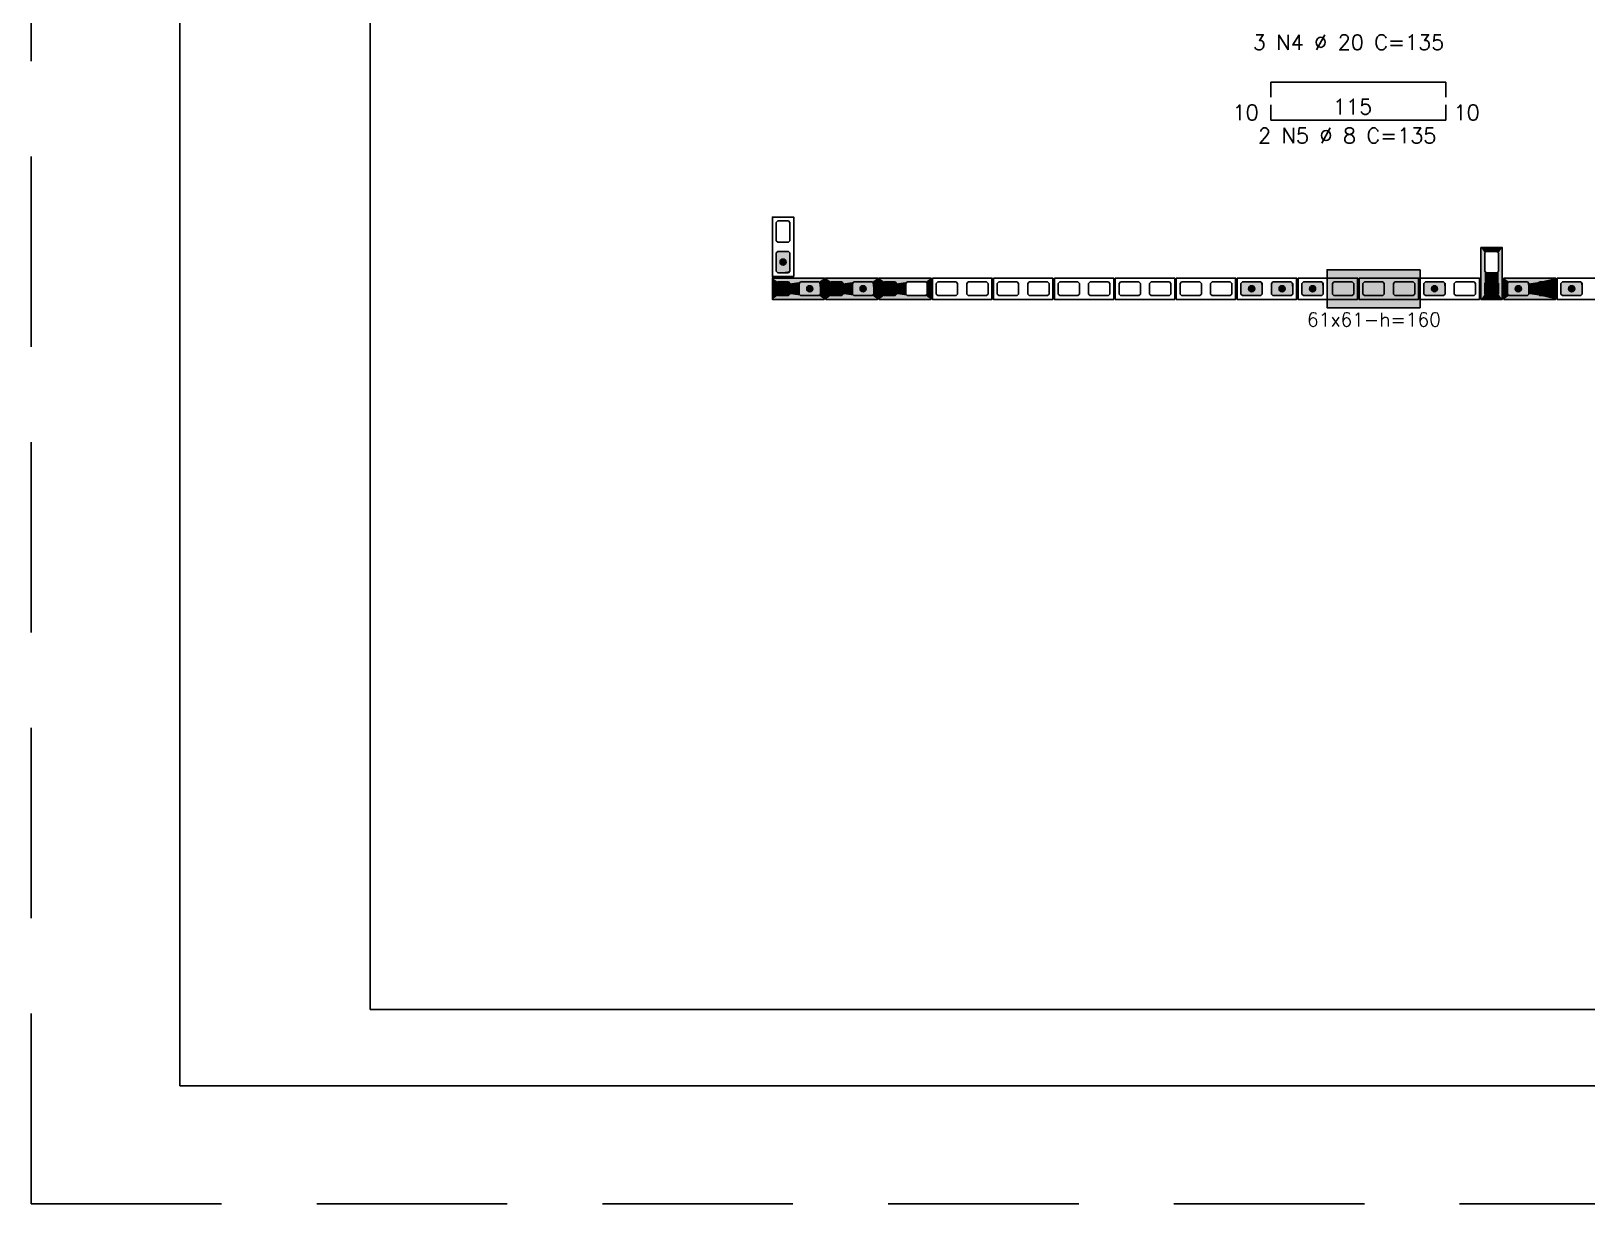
# Model space of a CAD drawing. Extents: x -1.9 to 86, y -1.6 to 60.9.
# Drawn here: x -1.95 to 18.47, y -1.55 to 13.84 of the extents above; entities that cross this region are included whole.
import ezdxf

# ---------------------------------------------------------------- set-up
doc = ezdxf.new("R2010")
doc.units = 0
doc.header["$MEASUREMENT"] = 0
doc.linetypes.add('HIDDEN', pattern=[0.375, 0.25, -0.125])
doc.layers.get('0').update_dxf_attribs({"linetype": 'CONTINUOUS'})
doc.layers.get('Defpoints').update_dxf_attribs({"linetype": 'CONTINUOUS'})
for name, color, linetype in [('ARQ_FOLHA', 7, 'CONTINUOUS'), ('PENA_01', 1, 'CONTINUOUS'), ('PENA_02', 2, 'CONTINUOUS'), ('PENA_03', 3, 'CONTINUOUS'), ('PENA_05', 5, 'CONTINUOUS'), ('PENA_11', 252, 'CONTINUOUS'), ('PENA_21', 100, 'CONTINUOUS'), ('PENA_23', 50, 'CONTINUOUS')]:
    doc.layers.add(name, color=color, linetype=linetype)
doc.styles.get("Standard").update_dxf_attribs({"font": 'ROMANS.SHX'})

# ---------------------------------------------------------------- blocks, each defined once
blk = doc.blocks.new('FOLHA A1 - 841 X 594')
at = {"layer": 'ARQ_FOLHA', "color": 1}
for points in [[(-841, 0), (0, 0), (0, 594), (-841, 594)], [(-816, 10), (-10, 10), (-10, 584), (-816, 584)]]:
    blk.add_lwpolyline(points, close=True, dxfattribs=at)
at = {"layer": 'Defpoints', "color": 8, "linetype": 'HIDDEN', "ltscale": 100}
blk.add_lwpolyline([(-860.5, 609.5), (-860.5, -15.5), (19.5, -15.5), (19.5, 609.5)], close=True, dxfattribs=at)
blk = doc.blocks.new('*U24')
blk.add_blockref('FOLHA A1 - 841 X 594', (0, 0))

msp = doc.modelspace()

# ---------------------------------------------------------------- linework, layer by layer
at = {"layer": 'PENA_01', "linetype": 'Continuous'}
for points in [[(7.99034, 11.068397), (8.01034, 11.088397), (8.01034, 11.328397), (7.99034, 11.348397), (7.85034, 11.348397), (7.83034, 11.328397), (7.83034, 11.088397), (7.85034, 11.068397), (7.99034, 11.068397)], [(7.99034, 10.668397), (8.01034, 10.688397), (8.01034, 10.928397), (7.99034, 10.948397), (7.85034, 10.948397), (7.83034, 10.928397), (7.83034, 10.688397), (7.85034, 10.668397), (7.99034, 10.668397)], [(17.31034, 10.688397), (17.31034, 10.928397), (17.29034, 10.948397), (17.15034, 10.948397), (17.13034, 10.928397), (17.13034, 10.688397), (17.15034, 10.668397), (17.29034, 10.668397), (17.31034, 10.688397)], [(7.85034, 10.548397), (7.99034, 10.548397), (8.01034, 10.528397), (8.01034, 10.388397), (7.99034, 10.368397), (7.85034, 10.368397), (7.83034, 10.388397), (7.83034, 10.528397), (7.85034, 10.548397)], [(8.15034, 10.548397), (8.39034, 10.548397), (8.41034, 10.528397), (8.41034, 10.388397), (8.39034, 10.368397), (8.15034, 10.368397), (8.13034, 10.388397), (8.13034, 10.528397), (8.15034, 10.548397)], [(8.55034, 10.548397), (8.69034, 10.548397), (8.71034, 10.528397), (8.71034, 10.388397), (8.69034, 10.368397), (8.55034, 10.368397), (8.53034, 10.388397), (8.53034, 10.528397), (8.55034, 10.548397)], [(8.85034, 10.548397), (9.09034, 10.548397), (9.11034, 10.528397), (9.11034, 10.388397), (9.09034, 10.368397), (8.85034, 10.368397), (8.83034, 10.388397), (8.83034, 10.528397), (8.85034, 10.548397)], [(9.25034, 10.548397), (9.39034, 10.548397), (9.41034, 10.528397), (9.41034, 10.388397), (9.39034, 10.368397), (9.25034, 10.368397), (9.23034, 10.388397), (9.23034, 10.528397), (9.25034, 10.548397)], [(9.55034, 10.548397), (9.79034, 10.548397), (9.81034, 10.528397), (9.81034, 10.388397), (9.79034, 10.368397), (9.55034, 10.368397), (9.53034, 10.388397), (9.53034, 10.528397), (9.55034, 10.548397)], [(9.93034, 10.528397), (9.95034, 10.548397), (10.19034, 10.548397), (10.21034, 10.528397), (10.21034, 10.388397), (10.19034, 10.368397), (9.95034, 10.368397), (9.93034, 10.388397), (9.93034, 10.528397)], [(10.33034, 10.528397), (10.35034, 10.548397), (10.59034, 10.548397), (10.61034, 10.528397), (10.61034, 10.388397), (10.59034, 10.368397), (10.35034, 10.368397), (10.33034, 10.388397), (10.33034, 10.528397)], [(10.73034, 10.528397), (10.75034, 10.548397), (10.99034, 10.548397), (11.01034, 10.528397), (11.01034, 10.388397), (10.99034, 10.368397), (10.75034, 10.368397), (10.73034, 10.388397), (10.73034, 10.528397)], [(11.13034, 10.528397), (11.15034, 10.548397), (11.39034, 10.548397), (11.41034, 10.528397), (11.41034, 10.388397), (11.39034, 10.368397), (11.15034, 10.368397), (11.13034, 10.388397), (11.13034, 10.528397)], [(11.53034, 10.528397), (11.55034, 10.548397), (11.79034, 10.548397), (11.81034, 10.528397), (11.81034, 10.388397), (11.79034, 10.368397), (11.55034, 10.368397), (11.53034, 10.388397), (11.53034, 10.528397)], [(11.93034, 10.528397), (11.95034, 10.548397), (12.19034, 10.548397), (12.21034, 10.528397), (12.21034, 10.388397), (12.19034, 10.368397), (11.95034, 10.368397), (11.93034, 10.388397), (11.93034, 10.528397)], [(12.33034, 10.528397), (12.35034, 10.548397), (12.59034, 10.548397), (12.61034, 10.528397), (12.61034, 10.388397), (12.59034, 10.368397), (12.35034, 10.368397), (12.33034, 10.388397), (12.33034, 10.528397)], [(12.73034, 10.528397), (12.75034, 10.548397), (12.99034, 10.548397), (13.01034, 10.528397), (13.01034, 10.388397), (12.99034, 10.368397), (12.75034, 10.368397), (12.73034, 10.388397), (12.73034, 10.528397)], [(13.13034, 10.528397), (13.15034, 10.548397), (13.39034, 10.548397), (13.41034, 10.528397), (13.41034, 10.388397), (13.39034, 10.368397), (13.15034, 10.368397), (13.13034, 10.388397), (13.13034, 10.528397)], [(13.53034, 10.528397), (13.55034, 10.548397), (13.79034, 10.548397), (13.81034, 10.528397), (13.81034, 10.388397), (13.79034, 10.368397), (13.55034, 10.368397), (13.53034, 10.388397), (13.53034, 10.528397)], [(13.93034, 10.528397), (13.95034, 10.548397), (14.19034, 10.548397), (14.21034, 10.528397), (14.21034, 10.388397), (14.19034, 10.368397), (13.95034, 10.368397), (13.93034, 10.388397), (13.93034, 10.528397)], [(14.33034, 10.528397), (14.35034, 10.548397), (14.59034, 10.548397), (14.61034, 10.528397), (14.61034, 10.388397), (14.59034, 10.368397), (14.35034, 10.368397), (14.33034, 10.388397), (14.33034, 10.528397)], [(14.73034, 10.528397), (14.75034, 10.548397), (14.99034, 10.548397), (15.01034, 10.528397), (15.01034, 10.388397), (14.99034, 10.368397), (14.75034, 10.368397), (14.73034, 10.388397), (14.73034, 10.528397)], [(15.13034, 10.528397), (15.15034, 10.548397), (15.39034, 10.548397), (15.41034, 10.528397), (15.41034, 10.388397), (15.39034, 10.368397), (15.15034, 10.368397), (15.13034, 10.388397), (15.13034, 10.528397)], [(15.53034, 10.528397), (15.55034, 10.548397), (15.79034, 10.548397), (15.81034, 10.528397), (15.81034, 10.388397), (15.79034, 10.368397), (15.55034, 10.368397), (15.53034, 10.388397), (15.53034, 10.528397)], [(15.93034, 10.528397), (15.95034, 10.548397), (16.19034, 10.548397), (16.21034, 10.528397), (16.21034, 10.388397), (16.19034, 10.368397), (15.95034, 10.368397), (15.93034, 10.388397), (15.93034, 10.528397)], [(16.33034, 10.528397), (16.35034, 10.548397), (16.59034, 10.548397), (16.61034, 10.528397), (16.61034, 10.388397), (16.59034, 10.368397), (16.35034, 10.368397), (16.33034, 10.388397), (16.33034, 10.528397)], [(16.73034, 10.528397), (16.75034, 10.548397), (16.99034, 10.548397), (17.01034, 10.528397), (17.01034, 10.388397), (16.99034, 10.368397), (16.75034, 10.368397), (16.73034, 10.388397), (16.73034, 10.528397)], [(17.31034, 10.388397), (17.31034, 10.528397), (17.29034, 10.548397), (17.15034, 10.548397), (17.13034, 10.528397), (17.13034, 10.388397), (17.15034, 10.368397), (17.29034, 10.368397), (17.31034, 10.388397)], [(17.69034, 10.368397), (17.45034, 10.368397), (17.43034, 10.388397), (17.43034, 10.528397), (17.45034, 10.548397), (17.69034, 10.548397), (17.71034, 10.528397), (17.71034, 10.388397), (17.69034, 10.368397)], [(17.99034, 10.368397), (17.85034, 10.368397), (17.83034, 10.388397), (17.83034, 10.528397), (17.85034, 10.548397), (17.99034, 10.548397), (18.01034, 10.528397), (18.01034, 10.388397), (17.99034, 10.368397)], [(18.13034, 10.528397), (18.15034, 10.548397), (18.39034, 10.548397), (18.41034, 10.528397), (18.41034, 10.388397), (18.39034, 10.368397), (18.15034, 10.368397), (18.13034, 10.388397), (18.13034, 10.528397)]]:
    msp.add_lwpolyline(points, dxfattribs=at)
at = {"layer": 'PENA_02', "linetype": 'Continuous'}
for points in [[(8.06034, 10.618397), (8.06034, 11.398397), (7.78034, 11.398397), (7.78034, 10.618397), (8.06034, 10.618397)], [(17.36034, 10.318397), (17.36034, 10.998397), (17.08034, 10.998397), (17.08034, 10.318397), (17.36034, 10.318397)], [(7.78034, 10.598397), (8.46034, 10.598397), (8.46034, 10.318397), (7.78034, 10.318397), (7.78034, 10.598397)], [(8.48034, 10.598397), (9.16034, 10.598397), (9.16034, 10.318397), (8.48034, 10.318397), (8.48034, 10.598397)], [(9.18034, 10.598397), (9.86034, 10.598397), (9.86034, 10.318397), (9.18034, 10.318397), (9.18034, 10.598397)], [(9.88034, 10.598397), (10.66034, 10.598397), (10.66034, 10.318397), (9.88034, 10.318397), (9.88034, 10.598397)], [(10.68034, 10.598397), (11.46034, 10.598397), (11.46034, 10.318397), (10.68034, 10.318397), (10.68034, 10.598397)], [(11.48034, 10.598397), (12.26034, 10.598397), (12.26034, 10.318397), (11.48034, 10.318397), (11.48034, 10.598397)], [(12.28034, 10.598397), (13.06034, 10.598397), (13.06034, 10.318397), (12.28034, 10.318397), (12.28034, 10.598397)], [(13.08034, 10.598397), (13.86034, 10.598397), (13.86034, 10.318397), (13.08034, 10.318397), (13.08034, 10.598397)], [(13.88034, 10.598397), (14.66034, 10.598397), (14.66034, 10.318397), (13.88034, 10.318397), (13.88034, 10.598397)], [(14.68034, 10.598397), (15.46034, 10.598397), (15.46034, 10.318397), (14.68034, 10.318397), (14.68034, 10.598397)], [(15.48034, 10.598397), (16.26034, 10.598397), (16.26034, 10.318397), (15.48034, 10.318397), (15.48034, 10.598397)], [(16.28034, 10.598397), (17.06034, 10.598397), (17.06034, 10.318397), (16.28034, 10.318397), (16.28034, 10.598397)], [(18.06034, 10.318397), (17.38034, 10.318397), (17.38034, 10.598397), (18.06034, 10.598397), (18.06034, 10.318397)], [(18.08034, 10.598397), (18.86034, 10.598397), (18.86034, 10.318397), (18.08034, 10.318397), (18.08034, 10.598397)]]:
    msp.add_lwpolyline(points, dxfattribs=at)
at = {"layer": 'PENA_03', "linetype": 'Continuous'}
for points in [[(7.85034, 10.668397), (7.83034, 10.688397), (7.83034, 10.928397), (7.85034, 10.948397), (7.99034, 10.948397), (8.01034, 10.928397), (8.01034, 10.688397), (7.99034, 10.668397), (7.85034, 10.668397)], [(8.01034, 10.388397), (7.99034, 10.368397), (7.85034, 10.368397), (7.83034, 10.388397), (7.83034, 10.528397), (7.85034, 10.548397), (7.99034, 10.548397), (8.01034, 10.528397), (8.01034, 10.388397)], [(8.41034, 10.388397), (8.39034, 10.368397), (8.15034, 10.368397), (8.13034, 10.388397), (8.13034, 10.528397), (8.15034, 10.548397), (8.39034, 10.548397), (8.41034, 10.528397), (8.41034, 10.388397)], [(8.71034, 10.388397), (8.69034, 10.368397), (8.55034, 10.368397), (8.53034, 10.388397), (8.53034, 10.528397), (8.55034, 10.548397), (8.69034, 10.548397), (8.71034, 10.528397), (8.71034, 10.388397)], [(9.11034, 10.388397), (9.09034, 10.368397), (8.85034, 10.368397), (8.83034, 10.388397), (8.83034, 10.528397), (8.85034, 10.548397), (9.09034, 10.548397), (9.11034, 10.528397), (9.11034, 10.388397)], [(9.41034, 10.388397), (9.39034, 10.368397), (9.25034, 10.368397), (9.23034, 10.388397), (9.23034, 10.528397), (9.25034, 10.548397), (9.39034, 10.548397), (9.41034, 10.528397), (9.41034, 10.388397)], [(14.21034, 10.388397), (14.19034, 10.368397), (13.95034, 10.368397), (13.93034, 10.388397), (13.93034, 10.528397), (13.95034, 10.548397), (14.19034, 10.548397), (14.21034, 10.528397), (14.21034, 10.388397)], [(14.61034, 10.388397), (14.59034, 10.368397), (14.35034, 10.368397), (14.33034, 10.388397), (14.33034, 10.528397), (14.35034, 10.548397), (14.59034, 10.548397), (14.61034, 10.528397), (14.61034, 10.388397)], [(15.01034, 10.388397), (14.99034, 10.368397), (14.75034, 10.368397), (14.73034, 10.388397), (14.73034, 10.528397), (14.75034, 10.548397), (14.99034, 10.548397), (15.01034, 10.528397), (15.01034, 10.388397)], [(16.61034, 10.388397), (16.59034, 10.368397), (16.35034, 10.368397), (16.33034, 10.388397), (16.33034, 10.528397), (16.35034, 10.548397), (16.59034, 10.548397), (16.61034, 10.528397), (16.61034, 10.388397)], [(17.31034, 10.388397), (17.29034, 10.368397), (17.15034, 10.368397), (17.13034, 10.388397), (17.13034, 10.528397), (17.15034, 10.548397), (17.29034, 10.548397), (17.31034, 10.528397), (17.31034, 10.388397)], [(17.71034, 10.388397), (17.69034, 10.368397), (17.45034, 10.368397), (17.43034, 10.388397), (17.43034, 10.528397), (17.45034, 10.548397), (17.69034, 10.548397), (17.71034, 10.528397), (17.71034, 10.388397)], [(18.01034, 10.388397), (17.99034, 10.368397), (17.85034, 10.368397), (17.83034, 10.388397), (17.83034, 10.528397), (17.85034, 10.548397), (17.99034, 10.548397), (18.01034, 10.528397), (18.01034, 10.388397)], [(18.41034, 10.388397), (18.39034, 10.368397), (18.15034, 10.368397), (18.13034, 10.388397), (18.13034, 10.528397), (18.15034, 10.548397), (18.39034, 10.548397), (18.41034, 10.528397), (18.41034, 10.388397)]]:
    msp.add_lwpolyline(points, dxfattribs=at)
for centre in [(7.92034, 10.808397), (7.92034, 10.458397), (8.27034, 10.458397), (8.62034, 10.458397), (8.97034, 10.458397), (9.32034, 10.458397), (14.07034, 10.458397), (14.47034, 10.458397), (14.87034, 10.458397), (16.47034, 10.458397), (17.22034, 10.458397), (17.57034, 10.458397), (17.92034, 10.458397), (18.27034, 10.458397)]:
    msp.add_circle(centre, 0.04, dxfattribs=at)
for points in [[(7.96034, 10.808397), (7.90034, 10.843038), (7.882752, 10.822078)], [(7.96034, 10.808397), (7.927286, 10.84779), (7.90034, 10.843038)], [(7.96034, 10.808397), (7.950981, 10.834109), (7.927286, 10.84779)], [(7.96034, 10.808397), (7.882752, 10.822078), (7.882752, 10.794717)], [(7.96034, 10.808397), (7.882752, 10.794717), (7.90034, 10.773756)], [(7.96034, 10.808397), (7.90034, 10.773756), (7.927286, 10.769005)], [(7.96034, 10.808397), (7.927286, 10.769005), (7.950981, 10.782686)], [(7.96034, 10.808397), (7.950981, 10.782686), (7.96034, 10.808397)], [(7.96034, 10.458397), (7.90034, 10.493038), (7.882752, 10.472078)], [(7.96034, 10.458397), (7.882752, 10.472078), (7.882752, 10.444717)], [(7.96034, 10.458397), (7.882752, 10.444717), (7.90034, 10.423756)], [(7.96034, 10.458397), (7.927286, 10.49779), (7.90034, 10.493038)], [(7.96034, 10.458397), (7.90034, 10.423756), (7.927286, 10.419005)], [(7.96034, 10.458397), (7.950981, 10.484109), (7.927286, 10.49779)], [(7.96034, 10.458397), (7.927286, 10.419005), (7.950981, 10.432686)], [(7.96034, 10.458397), (7.950981, 10.432686), (7.96034, 10.458397)], [(8.31034, 10.458397), (8.25034, 10.493038), (8.232752, 10.472078)], [(8.31034, 10.458397), (8.232752, 10.472078), (8.232752, 10.444717)], [(8.31034, 10.458397), (8.232752, 10.444717), (8.25034, 10.423756)], [(8.31034, 10.458397), (8.277286, 10.49779), (8.25034, 10.493038)], [(8.31034, 10.458397), (8.25034, 10.423756), (8.277286, 10.419005)], [(8.31034, 10.458397), (8.300981, 10.484109), (8.277286, 10.49779)], [(8.31034, 10.458397), (8.277286, 10.419005), (8.300981, 10.432686)], [(8.31034, 10.458397), (8.300981, 10.432686), (8.31034, 10.458397)], [(8.66034, 10.458397), (8.60034, 10.493038), (8.582752, 10.472078)], [(8.66034, 10.458397), (8.582752, 10.472078), (8.582752, 10.444717)], [(8.66034, 10.458397), (8.582752, 10.444717), (8.60034, 10.423756)], [(8.66034, 10.458397), (8.627286, 10.49779), (8.60034, 10.493038)], [(8.66034, 10.458397), (8.60034, 10.423756), (8.627286, 10.419005)], [(8.66034, 10.458397), (8.650981, 10.484109), (8.627286, 10.49779)], [(8.66034, 10.458397), (8.627286, 10.419005), (8.650981, 10.432686)], [(8.66034, 10.458397), (8.650981, 10.432686), (8.66034, 10.458397)], [(9.01034, 10.458397), (8.95034, 10.493038), (8.932752, 10.472078)], [(9.01034, 10.458397), (8.932752, 10.472078), (8.932752, 10.444717)], [(9.01034, 10.458397), (8.932752, 10.444717), (8.95034, 10.423756)], [(9.01034, 10.458397), (8.977286, 10.49779), (8.95034, 10.493038)], [(9.01034, 10.458397), (8.95034, 10.423756), (8.977286, 10.419005)], [(9.01034, 10.458397), (9.000981, 10.484109), (8.977286, 10.49779)], [(9.01034, 10.458397), (8.977286, 10.419005), (9.000981, 10.432686)], [(9.01034, 10.458397), (9.000981, 10.432686), (9.01034, 10.458397)], [(9.36034, 10.458397), (9.30034, 10.493038), (9.282752, 10.472078)], [(9.36034, 10.458397), (9.282752, 10.472078), (9.282752, 10.444717)], [(9.36034, 10.458397), (9.282752, 10.444717), (9.30034, 10.423756)], [(9.36034, 10.458397), (9.327286, 10.49779), (9.30034, 10.493038)], [(9.36034, 10.458397), (9.30034, 10.423756), (9.327286, 10.419005)], [(9.36034, 10.458397), (9.350981, 10.484109), (9.327286, 10.49779)], [(9.36034, 10.458397), (9.327286, 10.419005), (9.350981, 10.432686)], [(9.36034, 10.458397), (9.350981, 10.432686), (9.36034, 10.458397)], [(14.11034, 10.458397), (14.05034, 10.493038), (14.032752, 10.472078)], [(14.11034, 10.458397), (14.032752, 10.472078), (14.032752, 10.444717)], [(14.11034, 10.458397), (14.032752, 10.444717), (14.05034, 10.423756)], [(14.11034, 10.458397), (14.077286, 10.49779), (14.05034, 10.493038)], [(14.11034, 10.458397), (14.05034, 10.423756), (14.077286, 10.419005)], [(14.11034, 10.458397), (14.100981, 10.484109), (14.077286, 10.49779)], [(14.11034, 10.458397), (14.077286, 10.419005), (14.100981, 10.432686)], [(14.11034, 10.458397), (14.100981, 10.432686), (14.11034, 10.458397)], [(14.51034, 10.458397), (14.45034, 10.493038), (14.432752, 10.472078)], [(14.51034, 10.458397), (14.432752, 10.472078), (14.432752, 10.444717)], [(14.51034, 10.458397), (14.432752, 10.444717), (14.45034, 10.423756)], [(14.51034, 10.458397), (14.477286, 10.49779), (14.45034, 10.493038)], [(14.51034, 10.458397), (14.45034, 10.423756), (14.477286, 10.419005)], [(14.51034, 10.458397), (14.500981, 10.484109), (14.477286, 10.49779)], [(14.51034, 10.458397), (14.477286, 10.419005), (14.500981, 10.432686)], [(14.51034, 10.458397), (14.500981, 10.432686), (14.51034, 10.458397)], [(14.91034, 10.458397), (14.85034, 10.493038), (14.832752, 10.472078)], [(14.91034, 10.458397), (14.832752, 10.472078), (14.832752, 10.444717)], [(14.91034, 10.458397), (14.832752, 10.444717), (14.85034, 10.423756)], [(14.91034, 10.458397), (14.877286, 10.49779), (14.85034, 10.493038)], [(14.91034, 10.458397), (14.85034, 10.423756), (14.877286, 10.419005)], [(14.91034, 10.458397), (14.900981, 10.484109), (14.877286, 10.49779)], [(14.91034, 10.458397), (14.877286, 10.419005), (14.900981, 10.432686)], [(14.91034, 10.458397), (14.900981, 10.432686), (14.91034, 10.458397)], [(16.51034, 10.458397), (16.45034, 10.493038), (16.432752, 10.472078)], [(16.51034, 10.458397), (16.432752, 10.472078), (16.432752, 10.444717)], [(16.51034, 10.458397), (16.432752, 10.444717), (16.45034, 10.423756)], [(16.51034, 10.458397), (16.477286, 10.49779), (16.45034, 10.493038)], [(16.51034, 10.458397), (16.45034, 10.423756), (16.477286, 10.419005)], [(16.51034, 10.458397), (16.500981, 10.484109), (16.477286, 10.49779)], [(16.51034, 10.458397), (16.477286, 10.419005), (16.500981, 10.432686)], [(16.51034, 10.458397), (16.500981, 10.432686), (16.51034, 10.458397)], [(17.26034, 10.458397), (17.20034, 10.493038), (17.182752, 10.472078)], [(17.26034, 10.458397), (17.182752, 10.472078), (17.182752, 10.444717)], [(17.26034, 10.458397), (17.182752, 10.444717), (17.20034, 10.423756)], [(17.26034, 10.458397), (17.227286, 10.49779), (17.20034, 10.493038)], [(17.26034, 10.458397), (17.20034, 10.423756), (17.227286, 10.419005)], [(17.26034, 10.458397), (17.250981, 10.484109), (17.227286, 10.49779)], [(17.26034, 10.458397), (17.227286, 10.419005), (17.250981, 10.432686)], [(17.26034, 10.458397), (17.250981, 10.432686), (17.26034, 10.458397)], [(17.61034, 10.458397), (17.55034, 10.493038), (17.532752, 10.472078)], [(17.61034, 10.458397), (17.532752, 10.472078), (17.532752, 10.444717)], [(17.61034, 10.458397), (17.532752, 10.444717), (17.55034, 10.423756)], [(17.61034, 10.458397), (17.577286, 10.49779), (17.55034, 10.493038)], [(17.61034, 10.458397), (17.55034, 10.423756), (17.577286, 10.419005)], [(17.61034, 10.458397), (17.600981, 10.484109), (17.577286, 10.49779)], [(17.61034, 10.458397), (17.577286, 10.419005), (17.600981, 10.432686)], [(17.61034, 10.458397), (17.600981, 10.432686), (17.61034, 10.458397)], [(17.96034, 10.458397), (17.90034, 10.493038), (17.882752, 10.472078)], [(17.96034, 10.458397), (17.882752, 10.472078), (17.882752, 10.444717)], [(17.96034, 10.458397), (17.882752, 10.444717), (17.90034, 10.423756)], [(17.96034, 10.458397), (17.927286, 10.49779), (17.90034, 10.493038)], [(17.96034, 10.458397), (17.90034, 10.423756), (17.927286, 10.419005)], [(17.96034, 10.458397), (17.950981, 10.484109), (17.927286, 10.49779)], [(17.96034, 10.458397), (17.927286, 10.419005), (17.950981, 10.432686)], [(17.96034, 10.458397), (17.950981, 10.432686), (17.96034, 10.458397)], [(18.31034, 10.458397), (18.25034, 10.493038), (18.232752, 10.472078)], [(18.31034, 10.458397), (18.232752, 10.472078), (18.232752, 10.444717)], [(18.31034, 10.458397), (18.232752, 10.444717), (18.25034, 10.423756)], [(18.31034, 10.458397), (18.277286, 10.49779), (18.25034, 10.493038)], [(18.31034, 10.458397), (18.25034, 10.423756), (18.277286, 10.419005)], [(18.31034, 10.458397), (18.300981, 10.484109), (18.277286, 10.49779)], [(18.31034, 10.458397), (18.277286, 10.419005), (18.300981, 10.432686)], [(18.31034, 10.458397), (18.300981, 10.432686), (18.31034, 10.458397)]]:
    msp.add_solid(points, dxfattribs=at)
at = {"layer": 'PENA_05', "linetype": 'Continuous'}
for p, q in [((14.32034, 12.971126), (14.32034, 13.171126)), ((14.32034, 13.171126), (16.62034, 13.171126)), ((16.62034, 13.171126), (16.62034, 12.971126)), ((14.32034, 12.871126), (14.32034, 12.671126)), ((16.62034, 12.671126), (16.62034, 12.871126)), ((14.32034, 12.671126), (16.62034, 12.671126))]:
    msp.add_line(p, q, dxfattribs=at)
at = {"layer": 'PENA_11', "linetype": 'Continuous'}
for points in [[(7.85034, 10.668397), (7.83034, 10.928397), (7.85034, 10.948397)], [(7.85034, 10.668397), (7.83034, 10.688397), (7.83034, 10.928397)], [(7.85034, 10.668397), (7.85034, 10.948397), (7.99034, 10.948397)], [(7.85034, 10.668397), (7.99034, 10.948397), (8.01034, 10.928397)], [(7.85034, 10.668397), (8.01034, 10.928397), (8.01034, 10.688397)], [(7.85034, 10.668397), (8.01034, 10.688397), (7.99034, 10.668397)], [(7.85034, 10.668397), (7.99034, 10.668397), (7.85034, 10.668397)], [(8.01034, 10.388397), (7.83034, 10.528397), (7.85034, 10.548397)], [(8.01034, 10.388397), (7.83034, 10.388397), (7.83034, 10.528397)], [(8.01034, 10.388397), (7.85034, 10.548397), (7.99034, 10.548397)], [(8.01034, 10.388397), (7.99034, 10.548397), (8.01034, 10.528397)], [(8.01034, 10.388397), (8.01034, 10.528397), (8.01034, 10.388397)], [(8.41034, 10.388397), (8.13034, 10.528397), (8.15034, 10.548397)], [(8.41034, 10.388397), (8.13034, 10.388397), (8.13034, 10.528397)], [(8.41034, 10.388397), (8.15034, 10.548397), (8.39034, 10.548397)], [(8.41034, 10.388397), (8.39034, 10.548397), (8.41034, 10.528397)], [(8.41034, 10.388397), (8.41034, 10.528397), (8.41034, 10.388397)], [(8.71034, 10.388397), (8.53034, 10.528397), (8.55034, 10.548397)], [(8.71034, 10.388397), (8.53034, 10.388397), (8.53034, 10.528397)], [(8.71034, 10.388397), (8.55034, 10.548397), (8.69034, 10.548397)], [(8.71034, 10.388397), (8.69034, 10.548397), (8.71034, 10.528397)], [(8.71034, 10.388397), (8.71034, 10.528397), (8.71034, 10.388397)], [(9.11034, 10.388397), (8.83034, 10.528397), (8.85034, 10.548397)], [(9.11034, 10.388397), (8.83034, 10.388397), (8.83034, 10.528397)], [(9.11034, 10.388397), (8.85034, 10.548397), (9.09034, 10.548397)], [(9.11034, 10.388397), (9.09034, 10.548397), (9.11034, 10.528397)], [(9.11034, 10.388397), (9.11034, 10.528397), (9.11034, 10.388397)], [(9.41034, 10.388397), (9.23034, 10.528397), (9.25034, 10.548397)], [(9.41034, 10.388397), (9.23034, 10.388397), (9.23034, 10.528397)], [(9.41034, 10.388397), (9.25034, 10.548397), (9.39034, 10.548397)], [(9.41034, 10.388397), (9.39034, 10.548397), (9.41034, 10.528397)], [(9.41034, 10.388397), (9.41034, 10.528397), (9.41034, 10.388397)], [(14.21034, 10.388397), (13.93034, 10.528397), (13.95034, 10.548397)], [(14.21034, 10.388397), (13.93034, 10.388397), (13.93034, 10.528397)], [(14.21034, 10.388397), (13.95034, 10.548397), (14.19034, 10.548397)], [(14.21034, 10.388397), (14.19034, 10.548397), (14.21034, 10.528397)], [(14.21034, 10.388397), (14.21034, 10.528397), (14.21034, 10.388397)], [(14.61034, 10.388397), (14.33034, 10.528397), (14.35034, 10.548397)], [(14.61034, 10.388397), (14.33034, 10.388397), (14.33034, 10.528397)], [(14.61034, 10.388397), (14.35034, 10.548397), (14.59034, 10.548397)], [(14.61034, 10.388397), (14.59034, 10.548397), (14.61034, 10.528397)], [(14.61034, 10.388397), (14.61034, 10.528397), (14.61034, 10.388397)], [(15.01034, 10.388397), (14.73034, 10.528397), (14.75034, 10.548397)], [(15.01034, 10.388397), (14.73034, 10.388397), (14.73034, 10.528397)], [(15.01034, 10.388397), (14.75034, 10.548397), (14.99034, 10.548397)], [(15.01034, 10.388397), (14.99034, 10.548397), (15.01034, 10.528397)], [(15.01034, 10.388397), (15.01034, 10.528397), (15.01034, 10.388397)], [(16.61034, 10.388397), (16.33034, 10.528397), (16.35034, 10.548397)], [(16.61034, 10.388397), (16.33034, 10.388397), (16.33034, 10.528397)], [(16.61034, 10.388397), (16.35034, 10.548397), (16.59034, 10.548397)], [(16.61034, 10.388397), (16.59034, 10.548397), (16.61034, 10.528397)], [(16.61034, 10.388397), (16.61034, 10.528397), (16.61034, 10.388397)], [(17.31034, 10.388397), (17.13034, 10.528397), (17.15034, 10.548397)], [(17.31034, 10.388397), (17.13034, 10.388397), (17.13034, 10.528397)], [(17.31034, 10.388397), (17.15034, 10.548397), (17.29034, 10.548397)], [(17.31034, 10.388397), (17.29034, 10.548397), (17.31034, 10.528397)], [(17.31034, 10.388397), (17.31034, 10.528397), (17.31034, 10.388397)], [(17.71034, 10.388397), (17.43034, 10.528397), (17.45034, 10.548397)], [(17.71034, 10.388397), (17.43034, 10.388397), (17.43034, 10.528397)], [(17.71034, 10.388397), (17.45034, 10.548397), (17.69034, 10.548397)], [(17.71034, 10.388397), (17.69034, 10.548397), (17.71034, 10.528397)], [(17.71034, 10.388397), (17.71034, 10.528397), (17.71034, 10.388397)], [(18.01034, 10.388397), (17.83034, 10.528397), (17.85034, 10.548397)], [(18.01034, 10.388397), (17.83034, 10.388397), (17.83034, 10.528397)], [(18.01034, 10.388397), (17.85034, 10.548397), (17.99034, 10.548397)], [(18.01034, 10.388397), (17.99034, 10.548397), (18.01034, 10.528397)], [(18.01034, 10.388397), (18.01034, 10.528397), (18.01034, 10.388397)], [(18.41034, 10.388397), (18.13034, 10.528397), (18.15034, 10.548397)], [(18.41034, 10.388397), (18.13034, 10.388397), (18.13034, 10.528397)], [(18.41034, 10.388397), (18.15034, 10.548397), (18.39034, 10.548397)], [(18.41034, 10.388397), (18.39034, 10.548397), (18.41034, 10.528397)], [(18.41034, 10.388397), (18.41034, 10.528397), (18.41034, 10.388397)], [(8.01034, 10.388397), (7.85034, 10.368397), (7.83034, 10.388397)], [(8.01034, 10.388397), (7.99034, 10.368397), (7.85034, 10.368397)], [(8.41034, 10.388397), (8.15034, 10.368397), (8.13034, 10.388397)], [(8.41034, 10.388397), (8.39034, 10.368397), (8.15034, 10.368397)], [(8.71034, 10.388397), (8.55034, 10.368397), (8.53034, 10.388397)], [(8.71034, 10.388397), (8.69034, 10.368397), (8.55034, 10.368397)], [(9.11034, 10.388397), (8.85034, 10.368397), (8.83034, 10.388397)], [(9.11034, 10.388397), (9.09034, 10.368397), (8.85034, 10.368397)], [(9.41034, 10.388397), (9.25034, 10.368397), (9.23034, 10.388397)], [(9.41034, 10.388397), (9.39034, 10.368397), (9.25034, 10.368397)], [(14.21034, 10.388397), (13.95034, 10.368397), (13.93034, 10.388397)], [(14.21034, 10.388397), (14.19034, 10.368397), (13.95034, 10.368397)], [(14.61034, 10.388397), (14.35034, 10.368397), (14.33034, 10.388397)], [(14.61034, 10.388397), (14.59034, 10.368397), (14.35034, 10.368397)], [(15.01034, 10.388397), (14.75034, 10.368397), (14.73034, 10.388397)], [(15.01034, 10.388397), (14.99034, 10.368397), (14.75034, 10.368397)], [(16.61034, 10.388397), (16.35034, 10.368397), (16.33034, 10.388397)], [(16.61034, 10.388397), (16.59034, 10.368397), (16.35034, 10.368397)], [(17.31034, 10.388397), (17.15034, 10.368397), (17.13034, 10.388397)], [(17.31034, 10.388397), (17.29034, 10.368397), (17.15034, 10.368397)], [(17.71034, 10.388397), (17.45034, 10.368397), (17.43034, 10.388397)], [(17.71034, 10.388397), (17.69034, 10.368397), (17.45034, 10.368397)], [(18.01034, 10.388397), (17.85034, 10.368397), (17.83034, 10.388397)], [(18.01034, 10.388397), (17.99034, 10.368397), (17.85034, 10.368397)], [(18.41034, 10.388397), (18.15034, 10.368397), (18.13034, 10.388397)], [(18.41034, 10.388397), (18.39034, 10.368397), (18.15034, 10.368397)]]:
    msp.add_solid(points, dxfattribs=at)
at = {"layer": 'PENA_21', "linetype": 'Continuous'}
for points in [[(17.22034, 10.318397), (17.22034, 10.368397), (17.15034, 10.368397), (17.13034, 10.388397), (17.13034, 10.528397), (17.15034, 10.548397), (17.22034, 10.548397), (17.22034, 10.668397), (17.15034, 10.668397), (17.13034, 10.688397), (17.13034, 10.928397), (17.15034, 10.948397), (17.22034, 10.948397), (17.22034, 10.998397), (17.08034, 10.998397), (17.08034, 10.318397), (17.22034, 10.318397)], [(17.22034, 10.318397), (17.22034, 10.368397), (17.29034, 10.368397), (17.31034, 10.388397), (17.31034, 10.528397), (17.29034, 10.548397), (17.22034, 10.548397), (17.22034, 10.668397), (17.29034, 10.668397), (17.31034, 10.688397), (17.31034, 10.928397), (17.29034, 10.948397), (17.22034, 10.948397), (17.22034, 10.998397), (17.36034, 10.998397), (17.36034, 10.318397), (17.22034, 10.318397)], [(7.78034, 10.458397), (7.83034, 10.458397), (7.83034, 10.528397), (7.85034, 10.548397), (7.99034, 10.548397), (8.01034, 10.528397), (8.01034, 10.458397), (8.13034, 10.458397), (8.13034, 10.528397), (8.15034, 10.548397), (8.39034, 10.548397), (8.41034, 10.528397), (8.41034, 10.458397), (8.46034, 10.458397), (8.46034, 10.598397), (7.78034, 10.598397), (7.78034, 10.458397)], [(7.78034, 10.458397), (7.83034, 10.458397), (7.83034, 10.388397), (7.85034, 10.368397), (7.99034, 10.368397), (8.01034, 10.388397), (8.01034, 10.458397), (8.13034, 10.458397), (8.13034, 10.388397), (8.15034, 10.368397), (8.39034, 10.368397), (8.41034, 10.388397), (8.41034, 10.458397), (8.46034, 10.458397), (8.46034, 10.318397), (7.78034, 10.318397), (7.78034, 10.458397)], [(8.48034, 10.458397), (8.53034, 10.458397), (8.53034, 10.528397), (8.55034, 10.548397), (8.69034, 10.548397), (8.71034, 10.528397), (8.71034, 10.458397), (8.83034, 10.458397), (8.83034, 10.528397), (8.85034, 10.548397), (9.09034, 10.548397), (9.11034, 10.528397), (9.11034, 10.458397), (9.16034, 10.458397), (9.16034, 10.598397), (8.48034, 10.598397), (8.48034, 10.458397)], [(8.48034, 10.458397), (8.53034, 10.458397), (8.53034, 10.388397), (8.55034, 10.368397), (8.69034, 10.368397), (8.71034, 10.388397), (8.71034, 10.458397), (8.83034, 10.458397), (8.83034, 10.388397), (8.85034, 10.368397), (9.09034, 10.368397), (9.11034, 10.388397), (9.11034, 10.458397), (9.16034, 10.458397), (9.16034, 10.318397), (8.48034, 10.318397), (8.48034, 10.458397)], [(9.18034, 10.458397), (9.23034, 10.458397), (9.23034, 10.528397), (9.25034, 10.548397), (9.39034, 10.548397), (9.41034, 10.528397), (9.41034, 10.458397), (9.53034, 10.458397), (9.53034, 10.528397), (9.55034, 10.548397), (9.79034, 10.548397), (9.81034, 10.528397), (9.81034, 10.458397), (9.86034, 10.458397), (9.86034, 10.598397), (9.18034, 10.598397), (9.18034, 10.458397)], [(9.18034, 10.458397), (9.23034, 10.458397), (9.23034, 10.388397), (9.25034, 10.368397), (9.39034, 10.368397), (9.41034, 10.388397), (9.41034, 10.458397), (9.53034, 10.458397), (9.53034, 10.388397), (9.55034, 10.368397), (9.79034, 10.368397), (9.81034, 10.388397), (9.81034, 10.458397), (9.86034, 10.458397), (9.86034, 10.318397), (9.18034, 10.318397), (9.18034, 10.458397)], [(18.06034, 10.458397), (18.01034, 10.458397), (18.01034, 10.528397), (17.99034, 10.548397), (17.85034, 10.548397), (17.83034, 10.528397), (17.83034, 10.458397), (17.71034, 10.458397), (17.71034, 10.528397), (17.69034, 10.548397), (17.45034, 10.548397), (17.43034, 10.528397), (17.43034, 10.458397), (17.38034, 10.458397), (17.38034, 10.598397), (18.06034, 10.598397), (18.06034, 10.458397)], [(18.06034, 10.458397), (18.01034, 10.458397), (18.01034, 10.388397), (17.99034, 10.368397), (17.85034, 10.368397), (17.83034, 10.388397), (17.83034, 10.458397), (17.71034, 10.458397), (17.71034, 10.388397), (17.69034, 10.368397), (17.45034, 10.368397), (17.43034, 10.388397), (17.43034, 10.458397), (17.38034, 10.458397), (17.38034, 10.318397), (18.06034, 10.318397), (18.06034, 10.458397)]]:
    msp.add_lwpolyline(points, dxfattribs=at)
for points in [[(17.22034, 10.998397), (17.08034, 10.998397), (17.15034, 10.948397)], [(17.15034, 10.948397), (17.08034, 10.998397), (17.13034, 10.928397)], [(17.08034, 10.998397), (17.13034, 10.388397), (17.13034, 10.928397)], [(17.08034, 10.318397), (17.13034, 10.388397), (17.08034, 10.998397)], [(17.13034, 10.928397), (17.13034, 10.388397), (17.13034, 10.528397)], [(17.13034, 10.928397), (17.13034, 10.688397), (17.13034, 10.528397)], [(17.22034, 10.948397), (17.22034, 10.998397), (17.15034, 10.948397)], [(17.29034, 10.948397), (17.22034, 10.948397), (17.36034, 10.998397)], [(17.22034, 10.948397), (17.22034, 10.998397), (17.36034, 10.998397)], [(17.31034, 10.928397), (17.29034, 10.948397), (17.36034, 10.998397)], [(17.31034, 10.688397), (17.36034, 10.998397), (17.31034, 10.528397)], [(17.31034, 10.528397), (17.36034, 10.998397), (17.31034, 10.388397)], [(17.36034, 10.998397), (17.36034, 10.318397), (17.31034, 10.388397)], [(17.31034, 10.688397), (17.31034, 10.928397), (17.36034, 10.998397)], [(17.15034, 10.548397), (17.13034, 10.688397), (17.13034, 10.528397)], [(17.15034, 10.548397), (17.15034, 10.668397), (17.13034, 10.688397)], [(17.22034, 10.548397), (17.15034, 10.668397), (17.15034, 10.548397)], [(17.22034, 10.548397), (17.22034, 10.668397), (17.15034, 10.668397)], [(17.22034, 10.548397), (17.29034, 10.668397), (17.29034, 10.548397)], [(17.22034, 10.548397), (17.22034, 10.668397), (17.29034, 10.668397)], [(17.29034, 10.668397), (17.31034, 10.688397), (17.29034, 10.548397)], [(17.29034, 10.548397), (17.31034, 10.688397), (17.31034, 10.528397)], [(8.46034, 10.598397), (7.78034, 10.598397), (7.85034, 10.548397)], [(7.78034, 10.598397), (7.78034, 10.458397), (7.83034, 10.458397)], [(7.78034, 10.598397), (7.83034, 10.458397), (7.83034, 10.528397)], [(7.78034, 10.598397), (7.83034, 10.528397), (7.85034, 10.548397)], [(7.78034, 10.318397), (7.78034, 10.458397), (7.83034, 10.458397)], [(7.78034, 10.318397), (7.83034, 10.458397), (7.83034, 10.388397)], [(8.46034, 10.598397), (7.85034, 10.548397), (7.99034, 10.548397)], [(8.46034, 10.598397), (7.99034, 10.548397), (8.01034, 10.528397)], [(8.46034, 10.598397), (8.01034, 10.528397), (8.15034, 10.548397)], [(8.01034, 10.528397), (8.13034, 10.528397), (8.15034, 10.548397)], [(8.01034, 10.528397), (8.01034, 10.458397), (8.13034, 10.458397)], [(8.01034, 10.528397), (8.13034, 10.458397), (8.13034, 10.528397)], [(8.01034, 10.388397), (8.01034, 10.458397), (8.13034, 10.458397)], [(8.01034, 10.388397), (8.13034, 10.458397), (8.13034, 10.388397)], [(8.46034, 10.598397), (8.15034, 10.548397), (8.39034, 10.548397)], [(8.46034, 10.598397), (8.39034, 10.548397), (8.41034, 10.528397)], [(8.46034, 10.598397), (8.41034, 10.528397), (8.46034, 10.458397)], [(8.46034, 10.458397), (8.41034, 10.528397), (8.41034, 10.458397)], [(8.46034, 10.318397), (8.41034, 10.388397), (8.46034, 10.458397)], [(8.46034, 10.458397), (8.41034, 10.388397), (8.41034, 10.458397)], [(9.16034, 10.598397), (8.48034, 10.598397), (8.55034, 10.548397)], [(8.48034, 10.598397), (8.48034, 10.458397), (8.53034, 10.458397)], [(8.48034, 10.598397), (8.53034, 10.458397), (8.53034, 10.528397)], [(8.48034, 10.598397), (8.53034, 10.528397), (8.55034, 10.548397)], [(8.48034, 10.318397), (8.48034, 10.458397), (8.53034, 10.458397)], [(8.48034, 10.318397), (8.53034, 10.458397), (8.53034, 10.388397)], [(9.16034, 10.598397), (8.55034, 10.548397), (8.69034, 10.548397)], [(9.16034, 10.598397), (8.69034, 10.548397), (8.71034, 10.528397)], [(9.16034, 10.598397), (8.71034, 10.528397), (8.85034, 10.548397)], [(8.71034, 10.528397), (8.83034, 10.528397), (8.85034, 10.548397)], [(8.71034, 10.528397), (8.71034, 10.458397), (8.83034, 10.458397)], [(8.71034, 10.528397), (8.83034, 10.458397), (8.83034, 10.528397)], [(8.71034, 10.388397), (8.71034, 10.458397), (8.83034, 10.458397)], [(8.71034, 10.388397), (8.83034, 10.458397), (8.83034, 10.388397)], [(9.16034, 10.598397), (8.85034, 10.548397), (9.09034, 10.548397)], [(9.16034, 10.598397), (9.09034, 10.548397), (9.11034, 10.528397)], [(9.16034, 10.598397), (9.11034, 10.528397), (9.16034, 10.458397)], [(9.16034, 10.458397), (9.11034, 10.528397), (9.11034, 10.458397)], [(9.16034, 10.318397), (9.11034, 10.388397), (9.16034, 10.458397)], [(9.16034, 10.458397), (9.11034, 10.388397), (9.11034, 10.458397)], [(9.86034, 10.598397), (9.18034, 10.598397), (9.25034, 10.548397)], [(9.18034, 10.598397), (9.18034, 10.458397), (9.23034, 10.458397)], [(9.18034, 10.598397), (9.23034, 10.458397), (9.23034, 10.528397)], [(9.18034, 10.598397), (9.23034, 10.528397), (9.25034, 10.548397)], [(9.18034, 10.318397), (9.18034, 10.458397), (9.23034, 10.458397)], [(9.18034, 10.318397), (9.23034, 10.458397), (9.23034, 10.388397)], [(9.86034, 10.598397), (9.25034, 10.548397), (9.39034, 10.548397)], [(9.86034, 10.598397), (9.39034, 10.548397), (9.41034, 10.528397)], [(9.86034, 10.598397), (9.41034, 10.528397), (9.55034, 10.548397)], [(9.41034, 10.528397), (9.53034, 10.528397), (9.55034, 10.548397)], [(9.41034, 10.528397), (9.41034, 10.458397), (9.53034, 10.458397)], [(9.41034, 10.528397), (9.53034, 10.458397), (9.53034, 10.528397)], [(9.41034, 10.388397), (9.41034, 10.458397), (9.53034, 10.458397)], [(9.41034, 10.388397), (9.53034, 10.458397), (9.53034, 10.388397)], [(9.86034, 10.598397), (9.55034, 10.548397), (9.79034, 10.548397)], [(9.86034, 10.598397), (9.79034, 10.548397), (9.81034, 10.528397)], [(9.86034, 10.598397), (9.81034, 10.528397), (9.86034, 10.458397)], [(9.86034, 10.458397), (9.81034, 10.528397), (9.81034, 10.458397)], [(9.86034, 10.318397), (9.81034, 10.388397), (9.86034, 10.458397)], [(9.86034, 10.458397), (9.81034, 10.388397), (9.81034, 10.458397)], [(18.06034, 10.598397), (17.45034, 10.548397), (17.38034, 10.598397)], [(17.45034, 10.548397), (17.43034, 10.528397), (17.38034, 10.598397)], [(17.38034, 10.598397), (17.43034, 10.528397), (17.38034, 10.458397)], [(17.43034, 10.528397), (17.43034, 10.458397), (17.38034, 10.458397)], [(17.38034, 10.318397), (17.43034, 10.388397), (17.38034, 10.458397)], [(17.43034, 10.388397), (17.43034, 10.458397), (17.38034, 10.458397)], [(17.69034, 10.548397), (17.45034, 10.548397), (18.06034, 10.598397)], [(17.71034, 10.528397), (17.69034, 10.548397), (18.06034, 10.598397)], [(18.06034, 10.598397), (17.85034, 10.548397), (17.71034, 10.528397)], [(17.71034, 10.458397), (17.71034, 10.528397), (17.85034, 10.548397)], [(17.71034, 10.458397), (17.85034, 10.548397), (17.83034, 10.528397)], [(17.71034, 10.458397), (17.83034, 10.528397), (17.83034, 10.458397)], [(17.71034, 10.458397), (17.71034, 10.388397), (17.85034, 10.368397)], [(17.71034, 10.458397), (17.85034, 10.368397), (17.83034, 10.388397)], [(17.71034, 10.458397), (17.83034, 10.388397), (17.83034, 10.458397)], [(18.06034, 10.598397), (17.99034, 10.548397), (17.85034, 10.548397)], [(18.06034, 10.598397), (18.01034, 10.528397), (17.99034, 10.548397)], [(18.06034, 10.598397), (18.06034, 10.458397), (18.01034, 10.458397)], [(18.06034, 10.598397), (18.01034, 10.458397), (18.01034, 10.528397)], [(18.06034, 10.318397), (18.06034, 10.458397), (18.01034, 10.458397)], [(18.06034, 10.318397), (18.01034, 10.458397), (18.01034, 10.388397)], [(7.78034, 10.318397), (7.83034, 10.388397), (7.85034, 10.368397)], [(8.46034, 10.318397), (7.78034, 10.318397), (7.85034, 10.368397)], [(8.46034, 10.318397), (7.85034, 10.368397), (7.99034, 10.368397)], [(8.46034, 10.318397), (7.99034, 10.368397), (8.01034, 10.388397)], [(8.46034, 10.318397), (8.01034, 10.388397), (8.15034, 10.368397)], [(8.01034, 10.388397), (8.13034, 10.388397), (8.15034, 10.368397)], [(8.46034, 10.318397), (8.15034, 10.368397), (8.39034, 10.368397)], [(8.46034, 10.318397), (8.39034, 10.368397), (8.41034, 10.388397)], [(8.48034, 10.318397), (8.53034, 10.388397), (8.55034, 10.368397)], [(9.16034, 10.318397), (8.48034, 10.318397), (8.55034, 10.368397)], [(9.16034, 10.318397), (8.55034, 10.368397), (8.69034, 10.368397)], [(9.16034, 10.318397), (8.69034, 10.368397), (8.71034, 10.388397)], [(9.16034, 10.318397), (8.71034, 10.388397), (8.85034, 10.368397)], [(8.71034, 10.388397), (8.83034, 10.388397), (8.85034, 10.368397)], [(9.16034, 10.318397), (8.85034, 10.368397), (9.09034, 10.368397)], [(9.16034, 10.318397), (9.09034, 10.368397), (9.11034, 10.388397)], [(9.18034, 10.318397), (9.23034, 10.388397), (9.25034, 10.368397)], [(9.86034, 10.318397), (9.18034, 10.318397), (9.25034, 10.368397)], [(9.86034, 10.318397), (9.25034, 10.368397), (9.39034, 10.368397)], [(9.86034, 10.318397), (9.39034, 10.368397), (9.41034, 10.388397)], [(9.86034, 10.318397), (9.41034, 10.388397), (9.55034, 10.368397)], [(9.41034, 10.388397), (9.53034, 10.388397), (9.55034, 10.368397)], [(9.86034, 10.318397), (9.55034, 10.368397), (9.79034, 10.368397)], [(9.86034, 10.318397), (9.79034, 10.368397), (9.81034, 10.388397)], [(17.15034, 10.368397), (17.13034, 10.388397), (17.08034, 10.318397)], [(17.15034, 10.368397), (17.08034, 10.318397), (17.22034, 10.318397)], [(17.15034, 10.368397), (17.22034, 10.318397), (17.22034, 10.368397)], [(17.36034, 10.318397), (17.22034, 10.318397), (17.29034, 10.368397)], [(17.29034, 10.368397), (17.22034, 10.318397), (17.22034, 10.368397)], [(17.31034, 10.388397), (17.36034, 10.318397), (17.29034, 10.368397)], [(17.45034, 10.368397), (17.43034, 10.388397), (17.38034, 10.318397)], [(18.06034, 10.318397), (17.45034, 10.368397), (17.38034, 10.318397)], [(17.69034, 10.368397), (17.45034, 10.368397), (18.06034, 10.318397)], [(17.71034, 10.388397), (17.69034, 10.368397), (18.06034, 10.318397)], [(18.06034, 10.318397), (17.85034, 10.368397), (17.71034, 10.388397)], [(18.06034, 10.318397), (17.99034, 10.368397), (17.85034, 10.368397)], [(18.06034, 10.318397), (18.01034, 10.388397), (17.99034, 10.368397)]]:
    msp.add_solid(points, dxfattribs=at)
at = {"layer": 'PENA_23', "linetype": 'Continuous'}
msp.add_lwpolyline([(16.28034, 10.708397), (15.06034, 10.708397), (15.06034, 10.208397), (16.28034, 10.208397), (16.28034, 10.708397)], dxfattribs=at)
msp.add_lwpolyline([(16.28034, 10.708397), (15.06034, 10.708397), (15.06034, 10.208397), (16.28034, 10.208397), (16.28034, 10.708397)], dxfattribs=at)
for points in [[(16.28034, 10.708397), (15.06034, 10.708397), (15.06034, 10.208397)], [(16.28034, 10.708397), (15.06034, 10.208397), (16.28034, 10.208397)], [(16.28034, 10.708397), (15.06034, 10.708397), (15.06034, 10.208397)], [(16.28034, 10.708397), (15.06034, 10.208397), (16.28034, 10.208397)], [(16.28034, 10.708397), (16.28034, 10.208397), (16.28034, 10.708397)], [(16.28034, 10.708397), (16.28034, 10.208397), (16.28034, 10.708397)]]:
    msp.add_solid(points, dxfattribs=at)

# ---------------------------------------------------------------- block references
at = {"xscale": 0.09999999999999938, "yscale": 0.09999999999999938, "zscale": 0.09999999999999938}
msp.add_blockref('*U24', (84.1, -0.004999), dxfattribs=at)

# ---------------------------------------------------------------- texts
at = {"layer": 'PENA_03', "linetype": 'Continuous'}
for s, height, p in [('3 N4 %%c 20 C=135', 0.2, (14.085795, 13.59335)), ('10', 0.2, (13.82034, 12.671126)), ('115', 0.2, (15.138193, 12.747071)), ('10', 0.2, (16.72034, 12.671126)), ('2 N5 %%c 8 C=135', 0.2, (14.155114, 12.368818)), ('61x61-h=160', 0.18, (14.795987, 9.964095))]:
    msp.add_text(s, height=height, dxfattribs=at).set_placement(p)

doc.saveas('drawing.dxf')
